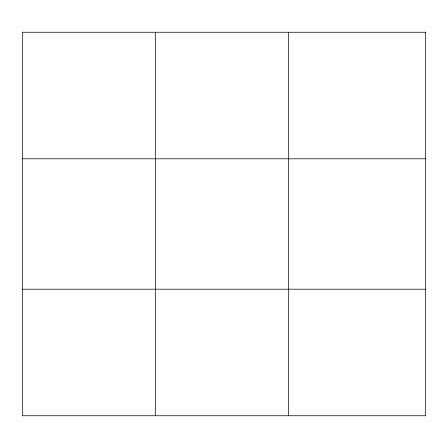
<?xml version="1.0" encoding="UTF-8"?>
<svg xmlns="http://www.w3.org/2000/svg" width="448" height="448" viewBox="0 0 448 448"><rect width="100%" height="100%" fill="white"/><g stroke="black" fill="none" stroke-linecap="round" stroke-linejoin="round"><path stroke-width="0.67" d="M155.456 415.75L155.456 32.25M288.512 415.75L288.512 32.25M22.4 158.805L425.6 158.805M22.4 289.195L425.6 289.195M425.6 32.25L425.6 415.75L22.4 415.75L22.4 32.25L425.6 32.25"/></g></svg>
